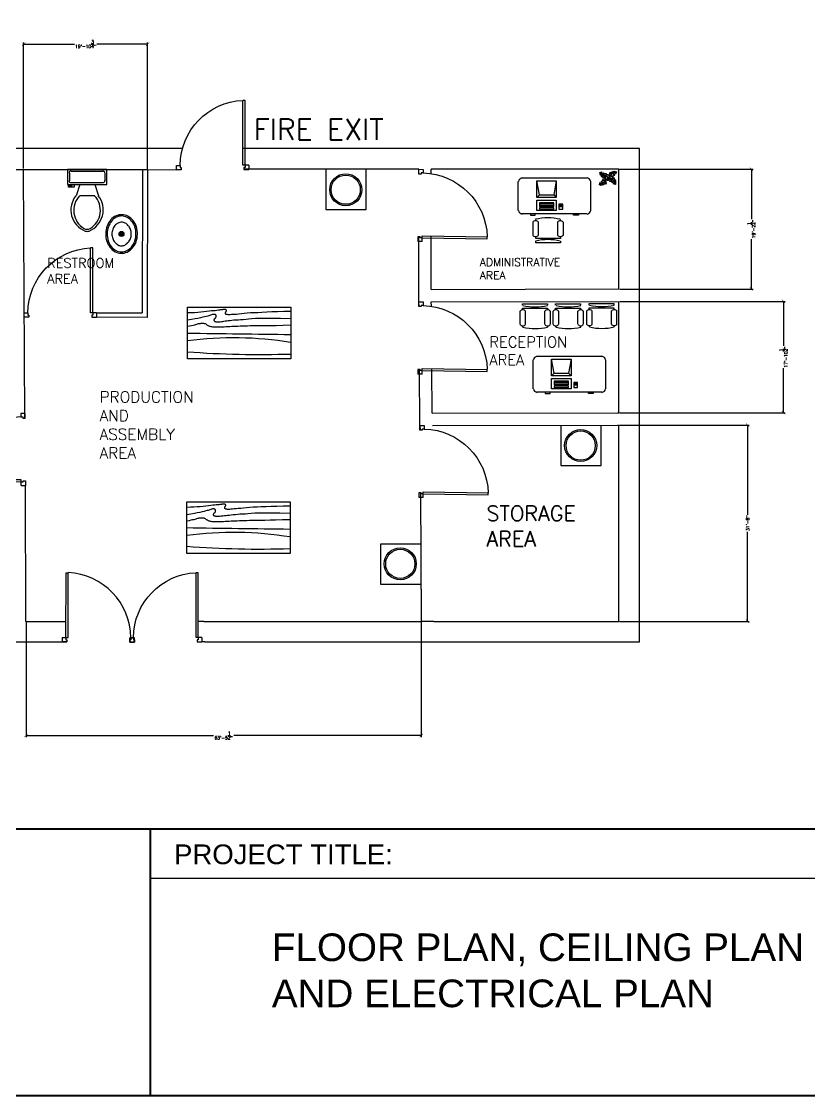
# Model space of a CAD drawing. Header units: inches. Extents: x 19873 to 25464, y 6964 to 10585.
# Drawn here: x 21193 to 22711, y 6964 to 9033 of the extents above; entities that cross this region are included whole.
import ezdxf

# ---------------------------------------------------------------- set-up
doc = ezdxf.new("R2010")
doc.units = ezdxf.units.IN
for name, color, linetype in [('PDF_0', 7, 'Continuous'), ('PDF_Text', 7, 'Continuous'), ('WINDOW', 2, 'Continuous')]:
    doc.layers.add(name, color=color, linetype=linetype)
doc.styles.add('PDF ArialMT', font='arial.ttf')
doc.styles.get("Standard").update_dxf_attribs({"font": 'simplex.shx'})
doc.dimstyles.new('duy', dxfattribs={"dimscale": 2.5, "dimtxt": 2.5, "dimasz": 2.5, "dimexe": 1.25, "dimexo": 0.625, "dimtad": 0, "dimlunit": 4, "dimtxsty": 'Standard', "dimblk": 'ARCHTICK', "dimcen": 2.5, "dimadec": 0, "dimazin": 0, "dimtfac": 1, "dimtmove": 0, "dimatfit": 3, "dimfxl": 1, "dimarcsym": 0})

# ---------------------------------------------------------------- blocks, each defined once
blk = doc.blocks.new('DR_UKF1')
for p, q in [((0, 0), (0, 1)), ((0, 1), (0, 0)), ((0, 1), (0, 1)), ((0, 1), (0, 1)), ((0, 1), (0, 1)), ((0, 0), (0, 0)), ((0, 0), (0, 0)), ((0, 0), (0, 0)), ((0, 0), (0, 0)), ((0, 0), (0, 0)), ((0, 0), (0, 0)), ((0, 0), (0, 0)), ((0, 0), (0, 0)), ((0, 0), (0, 0)), ((0, 0), (0, 0)), ((0, 0), (0, 0)), ((0, 0), (0, 0)), ((0, 0), (0, 0)), ((0, 0), (0, 0)), ((0, 0), (0, 0))]:
    blk.add_line(p, q)
blk.add_arc((0, 0), 0.833, 359.9283, 92.866)
blk = doc.blocks.new('DR_D01')
for p, q in [((-0.45, 0.93), (-0.42, 0.93)), ((-0.45, 0.03), (-0.45, 0.93)), ((-0.42, 0.03), (-0.42, 0.93)), ((-0.5, 0.03), (-0.42, 0.03)), ((-0.5, 0.03), (-0.5, -0.03)), ((-0.45, 0.03), (-0.45, 0)), ((-0.45, 0), (-0.435, 0)), ((-0.435, 0), (-0.435, -0.03)), ((0.435, 0), (0.435, -0.03)), ((0.45, 0), (0.435, 0)), ((0.45, 0.03), (0.45, 0)), ((0.5, 0.03), (0.45, 0.03)), ((0.5, -0.03), (0.5, 0.03)), ((-0.435, -0.03), (-0.5, -0.03)), ((0.435, -0.03), (0.5, -0.03))]:
    blk.add_line(p, q)
blk.add_arc((-0.46, 0.021), 0.91, 0.5915, 87.4664)
blk = doc.blocks.new('_ArchTick')
at = {"color": 0, "linetype": 'ByBlock', "const_width": 0.15}
blk.add_lwpolyline([(-0.5, -0.5), (0.5, 0.5)], dxfattribs=at)
blk = doc.blocks.new('*D53')
at = {"color": 0, "lineweight": -2, "transparency": 16777216}
for p, q in [((21197.1, 8749.5), (21197.1, 8992.3)), ((21197.1, 8989.2), (21294.8, 8989.2)), ((21436, 8989.2), (21338.4, 8989.2)), ((21436, 8749.1), (21436, 8992.3))]:
    blk.add_line(p, q, dxfattribs=at)
at = {"layer": 'Defpoints', "color": 0, "transparency": 16777216}
for p in [(21436, 8989.2), (21197.1, 8748), (21436, 8747.6)]:
    blk.add_point(p, dxfattribs=at)
at = {"color": 0, "lineweight": -2, "transparency": 16777216, "xscale": 6.25, "yscale": 6.25, "zscale": 6.25, "rotation": 180}
blk.add_blockref('_ArchTick', (21197.1, 8989.2), dxfattribs=at)
at = {"color": 0, "lineweight": -2, "transparency": 16777216, "xscale": 6.25, "yscale": 6.25, "zscale": 6.25}
blk.add_blockref('_ArchTick', (21436, 8989.2), dxfattribs=at)
at = {"color": 0, "transparency": 16777216, "insert": (21316.6, 8989.2), "char_height": 6.25, "attachment_point": 5}
blk.add_mtext('19\'-10{\\H1x;\\S3/4;}"', dxfattribs=at)
blk = doc.blocks.new('*D54')
at = {"color": 0, "lineweight": -2, "transparency": 16777216}
for p, q in [((21201.7, 7875.9), (21201.7, 7654.4)), ((21963.2, 7876.1), (21963.2, 7654.4)), ((21201.7, 7657.6), (21562.6, 7657.6)), ((21963.2, 7657.6), (21602.3, 7657.6))]:
    blk.add_line(p, q, dxfattribs=at)
at = {"layer": 'Defpoints', "color": 0, "transparency": 16777216}
for p in [(21201.7, 7877.5), (21963.2, 7877.6), (21963.2, 7657.6)]:
    blk.add_point(p, dxfattribs=at)
at = {"color": 0, "lineweight": -2, "transparency": 16777216, "xscale": 6.25, "yscale": 6.25, "zscale": 6.25, "rotation": 180}
blk.add_blockref('_ArchTick', (21201.7, 7657.6), dxfattribs=at)
at = {"color": 0, "lineweight": -2, "transparency": 16777216, "xscale": 6.25, "yscale": 6.25, "zscale": 6.25}
blk.add_blockref('_ArchTick', (21963.2, 7657.6), dxfattribs=at)
at = {"color": 0, "transparency": 16777216, "insert": (21582.4, 7657.6), "char_height": 6.25, "attachment_point": 5}
blk.add_mtext('63\'-5{\\H1x;\\S1/2;}"', dxfattribs=at)
blk = doc.blocks.new('*D55')
at = {"color": 0, "lineweight": -2, "transparency": 16777216}
for p, q in [((22345.2, 8255.6), (22594.9, 8255.6)), ((22591.8, 8255.6), (22591.8, 8082.8)), ((22591.8, 7877.5), (22591.8, 8050.2)), ((22345.2, 7877.5), (22594.9, 7877.5))]:
    blk.add_line(p, q, dxfattribs=at)
at = {"layer": 'Defpoints', "color": 0, "transparency": 16777216}
for p in [(22343.7, 8255.6), (22591.8, 8255.6), (22343.7, 7877.5)]:
    blk.add_point(p, dxfattribs=at)
at = {"color": 0, "lineweight": -2, "transparency": 16777216, "xscale": 6.25, "yscale": 6.25, "zscale": 6.25}
for p, rotation in [((22591.8, 8255.6), 90), ((22591.8, 7877.5), 270)]:
    blk.add_blockref('_ArchTick', p, dxfattribs=dict(at, rotation=rotation))
at = {"color": 0, "transparency": 16777216, "insert": (22591.8, 8066.5), "char_height": 6.25, "attachment_point": 5, "rotation": 90}
blk.add_mtext('31\'-6"', dxfattribs=at)
blk = doc.blocks.new('*D56')
at = {"color": 0, "lineweight": -2, "transparency": 16777216}
for p, q in [((22345.6, 8493.8), (22664, 8493.8)), ((22660.9, 8493.8), (22660.9, 8408.3)), ((22660.9, 8279.4), (22660.9, 8364.9)), ((22345.2, 8279.4), (22664, 8279.4))]:
    blk.add_line(p, q, dxfattribs=at)
at = {"layer": 'Defpoints', "color": 0, "transparency": 16777216}
for p in [(22344.1, 8493.8), (22660.9, 8493.8), (22343.7, 8279.4)]:
    blk.add_point(p, dxfattribs=at)
at = {"color": 0, "lineweight": -2, "transparency": 16777216, "xscale": 6.25, "yscale": 6.25, "zscale": 6.25}
for p, rotation in [((22660.9, 8493.8), 90), ((22660.9, 8279.4), 270)]:
    blk.add_blockref('_ArchTick', p, dxfattribs=dict(at, rotation=rotation))
at = {"color": 0, "transparency": 16777216, "insert": (22660.9, 8386.6), "char_height": 6.25, "attachment_point": 5, "rotation": 90}
blk.add_mtext('17\'-10{\\H1x;\\S1/2;}"', dxfattribs=at)
blk = doc.blocks.new('*D57')
at = {"color": 0, "lineweight": -2, "transparency": 16777216}
for p, q in [((22345.2, 8748.3), (22602.1, 8748.3)), ((22599, 8748.3), (22599, 8652.2)), ((22599, 8517.6), (22599, 8613.7)), ((22345.6, 8517.6), (22602.1, 8517.6))]:
    blk.add_line(p, q, dxfattribs=at)
at = {"layer": 'Defpoints', "color": 0, "transparency": 16777216}
for p in [(22343.7, 8748.3), (22599, 8748.3), (22344, 8517.6)]:
    blk.add_point(p, dxfattribs=at)
at = {"color": 0, "lineweight": -2, "transparency": 16777216, "xscale": 6.25, "yscale": 6.25, "zscale": 6.25}
for p, rotation in [((22599, 8748.3), 90), ((22599, 8517.6), 270)]:
    blk.add_blockref('_ArchTick', p, dxfattribs=dict(at, rotation=rotation))
at = {"color": 0, "transparency": 16777216, "insert": (22599, 8633), "char_height": 6.25, "attachment_point": 5, "rotation": 90}
blk.add_mtext('19\'-2{\\H1x;\\S1/2;}"', dxfattribs=at)

msp = doc.modelspace()

# ---------------------------------------------------------------- linework, layer by layer
for p, q in [((21174.268, 8748.264), (21491.665, 8747.428)), ((21174.269, 8747.981), (21435.976, 8747.981)), ((21199.137, 8270.03), (21197.147, 8748.076)), ((21426.063, 8748.005), (21425.408, 8471.63)), ((21435.976, 8747.981), (21435.299, 8462.483)), ((21958.641, 8748.141), (21958.641, 8748.264)), ((21958.641, 8739.107), (21958.641, 8748.141)), ((21982.433, 8748.141), (21982.433, 8748.264)), ((21982.433, 8739.698), (21982.433, 8748.141)), ((21982.433, 8748.141), (21982.433, 8748.141)), ((21958.641, 8492.85), (21958.641, 8618.19)), ((21982.433, 8516.704), (21982.433, 8619.907)), ((21958.579, 8516.642), (21958.641, 8516.642)), ((21982.433, 8516.704), (22344.002, 8517.639)), ((21958.717, 8483.717), (21958.641, 8492.85)), ((21982.504, 8484.298), (21982.432, 8493.047)), ((21982.433, 8492.912), (22344.063, 8493.847)), ((21982.433, 8492.85), (21982.433, 8492.949)), ((21337.294, 8471.63), (21425.408, 8471.63)), ((21435.299, 8462.483), (21337.301, 8463.292)), ((21425.386, 8462.565), (21425.386, 8462.506)), ((21960.61, 8254.943), (21959.717, 8362.784)), ((21984.205, 8278.773), (21983.496, 8364.501)), ((21984.205, 8278.773), (22341.236, 8279.353)), ((22341.236, 8279.353), (22343.68, 8279.353)), ((21960.609, 8255.067), (21960.672, 8245.908)), ((21960.61, 8254.943), (21960.672, 8245.908)), ((21984.402, 8254.981), (22341.275, 8255.561)), ((22341.275, 8255.561), (22343.68, 8255.561)), ((21201.683, 7877.492), (21200.458, 8139.1)), ((21961.499, 8124.978), (21963.192, 7877.492)), ((21961.499, 8124.978), (21963.192, 7877.616)), ((21201.684, 7877.316), (21201.683, 7877.492)), ((21544.199, 7877.492), (21533.48, 7877.492)), ((21986.985, 7877.492), (21963.192, 7877.492)), ((21986.983, 7877.655), (21986.985, 7877.492)), ((21546.344, 7837.839), (21540.489, 7837.839))]:
    msp.add_line(p, q)
at = {"color": 18, "true_color": 0x000000}
for p, q in [((21440.771, 7478.095), (21440.771, 7382.571)), ((21440.771, 7382.571), (25464.285, 7382.571))]:
    msp.add_line(p, q, dxfattribs=at)
for points in [[(21503.075, 8787.916), (20400.701, 8787.916), (20400.701, 7837.839), (21280.619, 7837.839)], [(21546.344, 7837.839), (22383.332, 7837.839), (22383.332, 8787.916), (21619.482, 8787.916)], [(21958.641, 8748.264), (21621.6, 8748.264)], [(22343.68, 8517.638), (22343.68, 8748.264), (21982.433, 8748.264)], [(22343.68, 8279.353), (22343.68, 8493.846)], [(21986.985, 7877.492), (22343.68, 7877.492), (22343.68, 8255.561)], [(21201.683, 7877.492), (21278.61, 7877.492)], [(21544.199, 7877.492), (21963.192, 7877.492)]]:
    msp.add_lwpolyline(points)
at = {"layer": 'PDF_0', "lineweight": 25}
msp.add_lwpolyline([(19873.449, 10585.208), (25464.285, 10585.208), (25464.285, 6964.176), (19873.449, 6964.176)], close=True, dxfattribs=at)
at = {"layer": 'PDF_0', "color": 152, "lineweight": 25, "true_color": 0x2776bb}
for points in [[(21357.53, 8718.734), (21357.53, 8747.981), (21281.657, 8747.981), (21281.657, 8718.734)], [(22185.391, 8668.69), (22185.391, 8688.59), (22222.981, 8688.59), (22222.981, 8668.69)], [(22218.19, 8676.429), (22218.19, 8683.8), (22190.551, 8683.8), (22190.551, 8676.429)], [(22218.19, 8671.27), (22218.19, 8673.849), (22190.551, 8673.849), (22190.551, 8671.27)], [(22235.511, 8681.22), (22228.14, 8681.22), (22228.14, 8671.27), (22235.511, 8671.27)], [(22229.246, 8676.429), (22234.405, 8676.429), (22234.405, 8678.64), (22229.246, 8678.64)], [(21711.663, 8383.099), (21512.543, 8383.099), (21512.543, 8482.386), (21711.663, 8482.386)], [(22214.147, 8325.236), (22214.147, 8345.136), (22251.736, 8345.136), (22251.736, 8325.236)], [(22246.946, 8332.975), (22246.946, 8340.345), (22219.306, 8340.345), (22219.306, 8332.975)], [(22264.266, 8337.766), (22256.896, 8337.766), (22256.896, 8327.815), (22264.266, 8327.815)], [(22246.946, 8327.815), (22246.946, 8330.395), (22219.306, 8330.395), (22219.306, 8327.815)], [(22258.001, 8332.975), (22263.161, 8332.975), (22263.161, 8335.186), (22258.001, 8335.186)], [(21710.431, 8008.325), (21511.311, 8008.325), (21511.311, 8107.613), (21710.431, 8107.613)]]:
    msp.add_lwpolyline(points, close=True, dxfattribs=at)
for points in [[(21285.472, 8740.775), (21285.472, 8725.94)], [(21350.324, 8744.166), (21288.863, 8744.166)], [(21354.139, 8725.94), (21354.139, 8740.775)], [(21779.396, 8748.261), (21779.396, 8670.717), (21856.94, 8670.717), (21856.94, 8748.261)], [(22157.014, 8731.708), (22281.946, 8731.708)], [(22307.13, 8742.68), (22307.13, 8737.953), (22309.021, 8737.48), (22309.494, 8734.171), (22312.093, 8734.408), (22313.039, 8731.335), (22315.402, 8731.808), (22318.711, 8734.171), (22318.948, 8734.408), (22321.548, 8733.699), (22321.784, 8731.571), (22320.129, 8728.735), (22317.53, 8726.608), (22313.039, 8728.735), (22311.621, 8725.426), (22309.494, 8724.954), (22308.785, 8721.645), (22306.421, 8722.117), (22306.421, 8719.99), (22305.476, 8719.045), (22309.021, 8719.517), (22313.748, 8721.881), (22317.53, 8725.899)], [(22328.638, 8729.681), (22333.365, 8726.372), (22336.201, 8722.117), (22337.383, 8718.572), (22336.201, 8719.517), (22334.074, 8719.281), (22334.31, 8721.408), (22330.765, 8721.881), (22330.056, 8723.772), (22326.511, 8724.717), (22328.165, 8729.681), (22324.147, 8730.153), (22322.493, 8731.335), (22321.075, 8729.208), (22318.239, 8726.372), (22318.239, 8725.899), (22318.948, 8721.645), (22318.239, 8719.517), (22315.166, 8719.99), (22313.984, 8717.627), (22310.912, 8718.572), (22309.73, 8717.154), (22305.476, 8719.045)], [(22318.002, 8734.88), (22313.275, 8736.535), (22309.021, 8739.607), (22307.13, 8742.68), (22308.312, 8741.971), (22310.439, 8743.153), (22310.675, 8740.789), (22314.221, 8741.498), (22315.402, 8739.844), (22319.184, 8740.08), (22319.184, 8734.88), (22322.02, 8734.171), (22322.493, 8732.044), (22323.911, 8732.28), (22326.984, 8735.826), (22326.984, 8736.298), (22326.275, 8740.316), (22326.984, 8742.444), (22330.056, 8741.971), (22331.238, 8744.571), (22334.31, 8743.389), (22335.492, 8744.807), (22339.747, 8742.916)], [(22307.839, 8738.189), (22309.021, 8738.662)], [(22309.73, 8739.844), (22309.966, 8742.207)], [(22309.966, 8735.117), (22312.093, 8736.535)], [(22313.748, 8740.789), (22313.512, 8737.244)], [(22313.512, 8732.044), (22316.348, 8734.88)], [(22317.53, 8735.826), (22316.584, 8739.371)], [(22321.548, 8733.699), (22321.548, 8733.699)], [(22337.383, 8718.572), (22338.565, 8723.063), (22336.91, 8724.244), (22337.619, 8727.317), (22335.02, 8728.026), (22335.02, 8731.335), (22332.656, 8731.571), (22328.402, 8730.153), (22324.147, 8730.862), (22323.202, 8731.571), (22324.62, 8732.044), (22327.693, 8735.589), (22332.183, 8733.226), (22333.601, 8736.535), (22335.729, 8737.007), (22336.438, 8740.553), (22338.801, 8739.844), (22338.801, 8742.207), (22339.747, 8742.916), (22336.201, 8742.444), (22331.474, 8740.316), (22327.693, 8736.062)], [(22327.456, 8741.734), (22328.638, 8737.953)], [(22329.111, 8736.535), (22332.656, 8735.826)], [(22329.583, 8729.681), (22334.074, 8730.153)], [(22331.711, 8743.862), (22331.947, 8741.025)], [(22335.256, 8737.716), (22332.183, 8739.371)], [(22335.492, 8744.334), (22335.256, 8742.916)], [(22335.965, 8741.971), (22338.092, 8740.553)], [(21294.373, 8718.734), (21294.373, 8713.648), (21283.353, 8713.648), (21283.353, 8717.039), (21290.559, 8717.039), (21290.559, 8718.734)], [(21288.863, 8722.549), (21350.324, 8722.549)], [(21305.394, 8718.734), (21298.188, 8697.117)], [(21334.217, 8718.734), (21341.423, 8697.117)], [(22150.012, 8669.058), (22150.012, 8724.706)], [(22222.981, 8726.18), (22222.981, 8693.75), (22185.391, 8693.75), (22190.551, 8698.909), (22185.391, 8726.18), (22222.981, 8726.18), (22218.19, 8698.909)], [(22185.391, 8693.75), (22185.391, 8726.18)], [(22288.948, 8724.706), (22288.948, 8669.058)], [(22309.257, 8720.227), (22307.13, 8721.408)], [(22309.73, 8717.863), (22309.966, 8719.045)], [(22309.966, 8724.244), (22313.039, 8722.59)], [(22316.111, 8725.426), (22312.566, 8726.372)], [(22313.512, 8718.336), (22313.275, 8720.936)], [(22317.766, 8720.227), (22316.584, 8724.008)], [(22329.347, 8728.262), (22329.111, 8724.717)], [(22331.474, 8722.59), (22332.656, 8725.663)], [(22336.91, 8726.844), (22334.31, 8726.135)], [(22335.729, 8722.117), (22334.547, 8719.99)], [(22337.856, 8723.063), (22336.674, 8723.063)], [(21334.217, 8697.117), (21305.394, 8697.117)], [(22190.551, 8698.909), (22218.19, 8698.909), (22222.981, 8693.75)], [(22218.19, 8681.22), (22190.551, 8681.22)], [(22190.551, 8678.64), (22218.19, 8678.64)], [(22231.826, 8678.64), (22231.826, 8676.429)], [(22281.946, 8662.425), (22157.014, 8662.425)], [(22173.23, 8662.425), (22173.23, 8659.845), (22182.443, 8659.845), (22182.443, 8662.425)], [(22183.694, 8649.081), (22183.694, 8651.568)], [(22231.375, 8649.081), (22231.375, 8651.568)], [(22265.73, 8662.425), (22265.73, 8659.845), (22256.517, 8659.845), (22256.517, 8662.425)], [(21386.038, 8626.549), (21386.389, 8620.235)], [(22177.89, 8646.178), (22177.89, 8620.887)], [(22189.084, 8620.887), (22189.084, 8646.178)], [(22225.57, 8646.178), (22225.57, 8620.887)], [(22236.765, 8620.887), (22236.765, 8646.178)], [(21389.195, 8623.392), (21383.232, 8623.392)], [(22231.375, 8617.985), (22231.375, 8615.082), (22183.694, 8615.082), (22183.694, 8617.985)], [(22231.375, 8609.692), (22231.375, 8606.79), (22183.694, 8606.79), (22183.694, 8609.692)], [(22201.937, 8612.18), (22201.937, 8615.082)], [(22213.132, 8615.082), (22213.132, 8612.18)], [(22158.241, 8486.266), (22158.241, 8489.169), (22205.922, 8489.169), (22205.922, 8486.266)], [(22176.484, 8480.876), (22176.484, 8483.779)], [(22187.679, 8483.779), (22187.679, 8480.876)], [(22221.957, 8486.295), (22221.957, 8489.197), (22269.637, 8489.197), (22269.637, 8486.295)], [(22240.2, 8480.905), (22240.2, 8483.807)], [(22251.394, 8483.807), (22251.394, 8480.905)], [(22286.563, 8486.65), (22286.563, 8489.553), (22334.244, 8489.553), (22334.244, 8486.65)], [(22304.807, 8481.26), (22304.807, 8484.163)], [(22316.001, 8484.163), (22316.001, 8481.26)], [(21711.663, 8474.203), (21698.025, 8474.203), (21686.023, 8473.658), (21675.112, 8473.658), (21665.292, 8473.112), (21656.018, 8472.567), (21648.381, 8472.021), (21640.743, 8472.021), (21634.197, 8471.476), (21627.651, 8470.93), (21622.195, 8470.385), (21616.74, 8469.839), (21611.83, 8469.294), (21607.466, 8468.748), (21603.647, 8468.748), (21600.374, 8468.202), (21597.646, 8468.202), (21594.919, 8467.657), (21592.736, 8467.657), (21591.1, 8467.657), (21590.009, 8468.202), (21588.918, 8468.202), (21587.827, 8468.202), (21587.281, 8468.748), (21586.736, 8468.748), (21586.736, 8469.294), (21586.19, 8469.839), (21586.19, 8470.385), (21586.19, 8470.93), (21586.19, 8471.476), (21586.19, 8472.021), (21586.19, 8472.567), (21586.736, 8473.112), (21586.736, 8473.658), (21587.281, 8474.203), (21587.281, 8474.749), (21587.827, 8475.294), (21587.827, 8475.84), (21587.827, 8476.386), (21587.827, 8476.931), (21587.281, 8476.931), (21587.281, 8477.477), (21586.736, 8477.477), (21586.19, 8477.477), (21586.19, 8478.022), (21585.644, 8478.022), (21584.553, 8478.022), (21584.008, 8478.022), (21582.917, 8478.022), (21582.371, 8478.022), (21580.735, 8478.022), (21579.644, 8477.477), (21578.007, 8477.477), (21576.37, 8477.477), (21574.188, 8476.931), (21572.006, 8476.931), (21569.278, 8476.386), (21566.005, 8475.84), (21562.732, 8475.84), (21558.913, 8475.294), (21554.549, 8474.749), (21549.639, 8474.203), (21544.184, 8473.658), (21538.728, 8473.112), (21532.728, 8472.567), (21526.181, 8472.021), (21519.635, 8472.021), (21512.543, 8471.476)], [(21711.663, 8460.019), (21692.024, 8460.565), (21676.203, 8460.565), (21663.11, 8460.565), (21652.2, 8460.565), (21643.471, 8460.565), (21636.379, 8460.019), (21630.378, 8459.474), (21625.468, 8458.928), (21620.013, 8458.383), (21615.103, 8458.383), (21610.739, 8457.837), (21606.375, 8457.292), (21602.01, 8457.292), (21598.192, 8456.746), (21594.919, 8456.201), (21591.1, 8456.201), (21588.372, 8455.655), (21585.099, 8455.655), (21582.371, 8455.11), (21580.189, 8454.564), (21578.007, 8454.564), (21575.825, 8454.019), (21574.188, 8454.019), (21572.552, 8454.019), (21571.461, 8454.019), (21569.824, 8454.019), (21569.278, 8454.019), (21568.187, 8454.019), (21567.642, 8454.564), (21566.551, 8454.564), (21566.005, 8454.564), (21565.46, 8455.11), (21565.46, 8455.655), (21564.914, 8455.655), (21564.914, 8456.201), (21564.369, 8456.746), (21564.369, 8457.292), (21564.369, 8457.837), (21564.369, 8458.383), (21564.369, 8458.928), (21564.914, 8459.474), (21564.914, 8460.019), (21565.46, 8460.565), (21566.005, 8461.111), (21566.005, 8461.656), (21566.551, 8462.202), (21567.096, 8462.202), (21567.096, 8462.747), (21567.642, 8463.293), (21568.187, 8463.838), (21568.187, 8464.384), (21568.187, 8464.929), (21568.187, 8465.475), (21568.187, 8466.02), (21568.187, 8466.566), (21568.187, 8467.111), (21567.642, 8467.111), (21567.096, 8467.657), (21566.551, 8468.202), (21566.005, 8468.202), (21565.46, 8468.748), (21564.914, 8468.748), (21563.823, 8468.748), (21563.278, 8468.748), (21562.186, 8468.748), (21561.095, 8468.202), (21560.004, 8468.202), (21558.913, 8467.657), (21557.277, 8467.111), (21555.64, 8466.566), (21554.003, 8466.02), (21551.821, 8465.475), (21549.094, 8464.929), (21545.82, 8463.838), (21542.002, 8463.293), (21537.637, 8462.202), (21532.728, 8461.111), (21527.272, 8460.019), (21520.18, 8458.928), (21512.543, 8457.292)], [(22152.851, 8475.072), (22152.851, 8449.78)], [(22158.241, 8477.974), (22158.241, 8480.876), (22205.922, 8480.876), (22205.922, 8477.974)], [(22164.046, 8449.78), (22164.046, 8475.072)], [(22200.532, 8475.072), (22200.532, 8449.78)], [(22211.726, 8449.78), (22211.726, 8475.072)], [(22216.567, 8475.1), (22216.567, 8449.809)], [(22221.957, 8478.002), (22221.957, 8480.905), (22269.637, 8480.905), (22269.637, 8478.002)], [(22227.761, 8449.809), (22227.761, 8475.1)], [(22264.247, 8475.1), (22264.247, 8449.809)], [(22275.442, 8449.809), (22275.442, 8475.1)], [(22281.174, 8475.456), (22281.174, 8450.164)], [(22286.563, 8478.358), (22286.563, 8481.26), (22334.244, 8481.26), (22334.244, 8478.358)], [(22292.368, 8450.164), (22292.368, 8475.456)], [(22328.854, 8475.456), (22328.854, 8450.164)], [(22340.049, 8450.164), (22340.049, 8475.456)], [(21711.663, 8448.018), (21696.933, 8447.472), (21683.841, 8446.927), (21672.93, 8446.927), (21663.11, 8446.381), (21654.382, 8446.381), (21646.744, 8446.381), (21639.652, 8446.381), (21633.651, 8446.381), (21628.196, 8445.836), (21623.286, 8445.836), (21618.377, 8445.836), (21614.012, 8445.836), (21609.648, 8445.29), (21605.829, 8445.29), (21602.01, 8445.29), (21598.192, 8445.29), (21594.373, 8444.745), (21590.554, 8444.745), (21586.736, 8444.745), (21583.462, 8444.199), (21579.644, 8444.199), (21576.37, 8444.199), (21573.643, 8444.199), (21570.369, 8444.199), (21568.187, 8444.199), (21565.46, 8444.199), (21563.278, 8444.199), (21561.641, 8444.199), (21559.459, 8444.745), (21558.368, 8444.745), (21556.731, 8445.29), (21555.64, 8445.29), (21554.549, 8445.836), (21553.458, 8446.381), (21552.912, 8446.927), (21552.367, 8446.927), (21551.276, 8447.472), (21550.73, 8448.018), (21550.185, 8448.563), (21549.639, 8449.109), (21549.094, 8449.109), (21548.548, 8449.654), (21547.457, 8450.2), (21546.911, 8450.2), (21546.366, 8450.745), (21545.275, 8450.745), (21544.184, 8451.291), (21543.638, 8451.291), (21542.547, 8451.291), (21540.911, 8451.291), (21539.82, 8451.291), (21538.728, 8451.291), (21537.092, 8450.745), (21536.001, 8450.745), (21534.364, 8450.2), (21533.273, 8450.2), (21531.637, 8449.654), (21530, 8449.109), (21528.363, 8448.563), (21526.181, 8448.018), (21523.453, 8447.472), (21520.726, 8446.927), (21516.907, 8445.836), (21512.543, 8445.29)], [(22158.241, 8446.878), (22158.241, 8444.39)], [(22205.922, 8446.878), (22205.922, 8444.39)], [(22221.957, 8446.906), (22221.957, 8444.419)], [(22269.637, 8446.906), (22269.637, 8444.419)], [(22286.563, 8447.262), (22286.563, 8444.774)], [(22334.244, 8447.262), (22334.244, 8444.774)], [(22178.768, 8325.604), (22178.768, 8381.252)], [(22185.77, 8388.254), (22310.701, 8388.254)], [(22251.736, 8382.726), (22251.736, 8350.296), (22214.147, 8350.296), (22219.306, 8355.455), (22214.147, 8382.726), (22251.736, 8382.726), (22246.946, 8355.455)], [(22214.147, 8350.296), (22214.147, 8382.726)], [(22317.703, 8381.252), (22317.703, 8325.604)], [(22219.306, 8355.455), (22246.946, 8355.455), (22251.736, 8350.296)], [(22246.946, 8337.766), (22219.306, 8337.766)], [(22310.701, 8318.971), (22185.77, 8318.971)], [(22201.985, 8318.971), (22201.985, 8316.391), (22211.198, 8316.391), (22211.198, 8318.971)], [(22219.306, 8335.186), (22246.946, 8335.186)], [(22260.581, 8335.186), (22260.581, 8332.975)], [(22294.486, 8318.971), (22294.486, 8316.391), (22285.273, 8316.391), (22285.273, 8318.971)], [(22231.952, 8255.47), (22231.952, 8177.926), (22309.496, 8177.926), (22309.496, 8255.47)], [(21710.431, 8099.43), (21696.792, 8099.43), (21684.791, 8098.884), (21673.88, 8098.884), (21664.06, 8098.339), (21654.786, 8097.793), (21647.149, 8097.248), (21639.511, 8097.248), (21632.965, 8096.702), (21626.418, 8096.156), (21620.963, 8095.611), (21615.508, 8095.065), (21610.598, 8094.52), (21606.234, 8093.974), (21602.415, 8093.974), (21599.142, 8093.429), (21596.414, 8093.429), (21593.686, 8092.883), (21591.504, 8092.883), (21589.868, 8092.883), (21588.777, 8093.429), (21587.685, 8093.429), (21586.594, 8093.429), (21586.049, 8093.974), (21585.503, 8093.974), (21585.503, 8094.52), (21584.958, 8095.065), (21584.958, 8095.611), (21584.958, 8096.156), (21584.958, 8096.702), (21584.958, 8097.248), (21584.958, 8097.793), (21585.503, 8098.339), (21585.503, 8098.884), (21586.049, 8099.43), (21586.049, 8099.975), (21586.594, 8100.521), (21586.594, 8101.066), (21586.594, 8101.612), (21586.594, 8102.157), (21586.049, 8102.157), (21586.049, 8102.703), (21585.503, 8102.703), (21584.958, 8102.703), (21584.958, 8103.248), (21584.412, 8103.248), (21583.321, 8103.248), (21582.776, 8103.248), (21581.685, 8103.248), (21581.139, 8103.248), (21579.502, 8103.248), (21578.411, 8102.703), (21576.775, 8102.703), (21575.138, 8102.703), (21572.956, 8102.157), (21570.774, 8102.157), (21568.046, 8101.612), (21564.773, 8101.066), (21561.5, 8101.066), (21557.681, 8100.521), (21553.317, 8099.975), (21548.407, 8099.43), (21542.952, 8098.884), (21537.496, 8098.339), (21531.495, 8097.793), (21524.949, 8097.248), (21518.403, 8097.248), (21511.311, 8096.702)], [(21710.431, 8085.246), (21690.792, 8085.791), (21674.971, 8085.791), (21661.878, 8085.791), (21650.967, 8085.791), (21642.239, 8085.791), (21635.147, 8085.246), (21629.146, 8084.7), (21624.236, 8084.155), (21618.781, 8083.609), (21613.871, 8083.609), (21609.507, 8083.064), (21605.143, 8082.518), (21600.778, 8082.518), (21596.96, 8081.973), (21593.686, 8081.427), (21589.868, 8081.427), (21587.14, 8080.881), (21583.867, 8080.881), (21581.139, 8080.336), (21578.957, 8079.79), (21576.775, 8079.79), (21574.593, 8079.245), (21572.956, 8079.245), (21571.319, 8079.245), (21570.228, 8079.245), (21568.592, 8079.245), (21568.046, 8079.245), (21566.955, 8079.245), (21566.41, 8079.79), (21565.319, 8079.79), (21564.773, 8079.79), (21564.227, 8080.336), (21564.227, 8080.881), (21563.682, 8080.881), (21563.682, 8081.427), (21563.136, 8081.973), (21563.136, 8082.518), (21563.136, 8083.064), (21563.136, 8083.609), (21563.136, 8084.155), (21563.682, 8084.7), (21563.682, 8085.246), (21564.227, 8085.791), (21564.773, 8086.337), (21564.773, 8086.882), (21565.319, 8087.428), (21565.864, 8087.428), (21565.864, 8087.973), (21566.41, 8088.519), (21566.955, 8089.064), (21566.955, 8089.61), (21566.955, 8090.156), (21566.955, 8090.701), (21566.955, 8091.247), (21566.955, 8091.792), (21566.955, 8092.338), (21566.41, 8092.338), (21565.864, 8092.883), (21565.319, 8093.429), (21564.773, 8093.429), (21564.227, 8093.974), (21563.682, 8093.974), (21562.591, 8093.974), (21562.045, 8093.974), (21560.954, 8093.974), (21559.863, 8093.429), (21558.772, 8093.429), (21557.681, 8092.883), (21556.044, 8092.338), (21554.408, 8091.792), (21552.771, 8091.247), (21550.589, 8090.701), (21547.861, 8090.156), (21544.588, 8089.064), (21540.77, 8088.519), (21536.405, 8087.428), (21531.495, 8086.337), (21526.04, 8085.246), (21518.948, 8084.155), (21511.311, 8082.518)], [(21710.431, 8073.244), (21695.701, 8072.698), (21682.608, 8072.153), (21671.698, 8072.153), (21661.878, 8071.607), (21653.15, 8071.607), (21645.512, 8071.607), (21638.42, 8071.607), (21632.419, 8071.607), (21626.964, 8071.062), (21622.054, 8071.062), (21617.144, 8071.062), (21612.78, 8071.062), (21608.416, 8070.516), (21604.597, 8070.516), (21600.778, 8070.516), (21596.96, 8070.516), (21593.141, 8069.971), (21589.322, 8069.971), (21585.503, 8069.971), (21582.23, 8069.425), (21578.411, 8069.425), (21575.138, 8069.425), (21572.411, 8069.425), (21569.137, 8069.425), (21566.955, 8069.425), (21564.227, 8069.425), (21562.045, 8069.425), (21560.409, 8069.425), (21558.227, 8069.971), (21557.136, 8069.971), (21555.499, 8070.516), (21554.408, 8070.516), (21553.317, 8071.062), (21552.226, 8071.607), (21551.68, 8072.153), (21551.135, 8072.153), (21550.044, 8072.698), (21549.498, 8073.244), (21548.953, 8073.79), (21548.407, 8074.335), (21547.861, 8074.335), (21547.316, 8074.881), (21546.225, 8075.426), (21545.679, 8075.426), (21545.134, 8075.972), (21544.043, 8075.972), (21542.952, 8076.517), (21542.406, 8076.517), (21541.315, 8076.517), (21539.678, 8076.517), (21538.587, 8076.517), (21537.496, 8076.517), (21535.86, 8075.972), (21534.769, 8075.972), (21533.132, 8075.426), (21532.041, 8075.426), (21530.404, 8074.881), (21528.768, 8074.335), (21527.131, 8073.79), (21524.949, 8073.244), (21522.221, 8072.698), (21519.494, 8072.153), (21515.675, 8071.062), (21511.311, 8070.516)], [(21962.068, 8026.408), (21884.524, 8026.408), (21884.524, 7948.864), (21962.068, 7948.864)]]:
    msp.add_lwpolyline(points, dxfattribs=at)
for points in [[(21396.584, 8655.644, 0.11862038), (21386.15, 8658.234, 0.1186203), (21375.655, 8655.826, 0.10469067), (21366.172, 8648.256)], [(21397.869, 8657.695, 0.11762355), (21386.619, 8660.682, 0.11762374), (21375.233, 8658.269)], [(21358.08, 8639.005, 0.08191485), (21355.305, 8624.483, 0.08191497), (21357.341, 8609.838)], [(21360.395, 8637.431, 0.08119107), (21358.098, 8623.988, 0.08119115), (21360.201, 8610.513)], [(21368.716, 8632.702, 0.0814324), (21367.218, 8623.804, 0.08145642), (21368.64, 8614.89)], [(21392.966, 8644.617, 0.11827979), (21386.05, 8646.308, 0.11827994), (21379.138, 8644.615, 0.10461795), (21372.96, 8639.67)], [(21402.901, 8614.663, 0.0814324), (21404.399, 8623.561, 0.08145642), (21402.977, 8632.475)], [(21405.219, 8599.05, 0.08954466), (21411.272, 8609.875, 0.08119107), (21413.519, 8623.377, 0.08119115), (21411.416, 8636.852)], [(21413.537, 8608.36, 0.08191485), (21416.312, 8622.882, 0.08191497), (21414.276, 8637.526)], [(21373.748, 8589.319, 0.11762355), (21384.998, 8586.332, 0.11762374), (21396.384, 8588.745, 0.10447279), (21406.872, 8596.641, 0.09002791), (21413.66, 8608.216)], [(21375.034, 8591.721, 0.11862038), (21385.467, 8589.131, 0.1186203), (21395.937, 8591.57, 0.10469067), (21405.445, 8599.108)], [(21378.651, 8602.397, 0.11827979), (21385.567, 8600.706, 0.11827994), (21392.497, 8602.337)]]:
    msp.add_lwpolyline(points, format="xyb", dxfattribs=at)
at = {"layer": 'PDF_0', "lineweight": 40}
for points in [[(19873.449, 7478.095), (25464.285, 7478.095)], [(21440.771, 7478.095), (21440.771, 6964.176)], [(19873.449, 6964.176), (25464.285, 6964.176)]]:
    msp.add_lwpolyline(points, dxfattribs=at)
at = {"layer": 'PDF_0', "color": 152, "lineweight": 25, "true_color": 0x2776bb}
for centre, radius in [((21817.561, 8708.841), 30.854), ((21817.561, 8708.841), 28.123), ((21385.633, 8623.683), 4.736), ((21385.633, 8623.683), 2.982), ((22270.117, 8216.05), 30.854), ((22270.117, 8216.05), 28.123), ((21922.648, 7988.242), 30.854), ((21922.648, 7988.242), 28.123)]:
    msp.add_circle(centre, radius, dxfattribs=at)
for centre, radius, start, end in [((21287.95, 8741.56), 3.179, 81.870115, 188.129885), ((21350.262, 8741.56), 3.179, 351.870115, 98.129885), ((22158.499, 8723.292), 8.292, 98.129918, 171.870082), ((22281.224, 8723.292), 8.292, 8.129918, 81.870082), ((22321.774, 8732.481), 5.554, 178.615717, 235.118421), ((22321.774, 8732.481), 4.609, 168.162219, 238.672511), ((22321.774, 8732.245), 5.554, 34.376244, 120.102516), ((22321.774, 8732.245), 4.845, 33.821426, 124.941987), ((22321.774, 8732.717), 5.554, 242.583614, 331.270776), ((22321.538, 8732.717), 4.845, 247.37369, 327.469466), ((22321.538, 8732.481), 4.845, 338.411857, 20.028079), ((22321.538, 8732.481), 5.554, 341.202356, 26.092522), ((21287.95, 8725.876), 3.179, 171.870115, 278.129885), ((21350.262, 8725.876), 3.179, 261.870115, 8.129885), ((21332.035, 8669.922), 43.871, 141.470937, 247.972402), ((21334.578, 8669.075), 40.903, 136.367787, 238.947147), ((21306.601, 8669.922), 43.871, 292.027598, 38.529063), ((21304.058, 8669.075), 40.903, 301.052853, 43.632213), ((22158.499, 8670.222), 8.292, 188.129918, 261.870082), ((22281.224, 8670.222), 8.292, 278.129918, 351.870082), ((21393.35, 8625.787), 37.709, 139.238626, 159.81603), ((21393.35, 8625.787), 34.903, 140.551508, 161.019045), ((21388.79, 8629.997), 31.746, 115.381801, 139.238656), ((21382.827, 8629.646), 29.29, 38.620333, 62.526606), ((21382.827, 8629.997), 31.746, 37.856838, 61.71359), ((21378.618, 8626.138), 34.903, 18.152812, 38.620377), ((21378.267, 8626.138), 37.709, 17.279423, 37.856797), ((22183.264, 8642.384), 6.841, 36.870101, 143.129899), ((22206.899, 8551.994), 102.617, 76.580202, 103.419798), ((22230.947, 8642.384), 6.841, 36.870101, 143.129899), ((21319.318, 8647.456), 14.624, 245.731184, 294.268816), ((21319.318, 8643.217), 14.623, 254.860743, 285.139257), ((21390.544, 8625.086), 22.976, 140.622958, 161.12888), ((21383.879, 8627.541), 19.118, 38.884047, 62.768288), ((21381.073, 8625.086), 22.976, 18.378014, 38.884051), ((21393.35, 8620.876), 37.709, 197.279423, 217.856797), ((21393, 8621.227), 34.903, 198.152812, 218.620377), ((21390.544, 8621.928), 22.976, 198.378014, 218.884051), ((21387.738, 8619.824), 19.118, 218.884047, 242.768288), ((21383.879, 8619.824), 19.118, 296.733166, 320.622929), ((21381.073, 8622.279), 22.976, 320.622958, 341.12888), ((22183.264, 8625.384), 6.841, 216.870101, 323.129899), ((22206.899, 8510.117), 102.617, 76.580202, 103.419798), ((22230.947, 8625.384), 6.841, 216.870101, 323.129899), ((21388.44, 8617.368), 31.746, 217.856838, 241.71359), ((21388.79, 8617.719), 29.29, 218.620333, 242.526606), ((22182.717, 8585.842), 102.617, 256.580202, 283.419798), ((22246.433, 8585.87), 102.617, 256.580202, 283.419798), ((22311.04, 8586.226), 102.617, 256.580202, 283.419798), ((22158.669, 8470.575), 6.841, 36.870101, 143.129899), ((22206.352, 8470.575), 6.841, 36.870101, 143.129899), ((22222.385, 8470.603), 6.841, 36.870101, 143.129899), ((22270.067, 8470.603), 6.841, 36.870101, 143.129899), ((22286.991, 8470.959), 6.841, 36.870101, 143.129899), ((22334.674, 8470.959), 6.841, 36.870101, 143.129899), ((22158.669, 8453.575), 6.841, 216.870101, 323.129899), ((22182.717, 8543.964), 102.617, 256.580202, 283.419798), ((22206.352, 8453.575), 6.841, 216.870101, 323.129899), ((22222.385, 8453.603), 6.841, 216.870101, 323.129899), ((22246.433, 8543.993), 102.617, 256.580202, 283.419798), ((22270.067, 8453.603), 6.841, 216.870101, 323.129899), ((22286.991, 8453.959), 6.841, 216.870101, 323.129899), ((22311.04, 8544.348), 102.617, 256.580202, 283.419798), ((22334.674, 8453.959), 6.841, 216.870101, 323.129899), ((22277.11, 56976.864), 48550.142, 269.0976699, 269.3326809), ((21602.845, 7740.261), 683.201, 80.835072, 97.595279), ((21653.836, 10298.641), 1907.145, 265.751271, 271.737535), ((22187.254, 8379.838), 8.292, 98.129918, 171.870082), ((22309.979, 8379.838), 8.292, 8.129918, 81.870082), ((22187.254, 8326.768), 8.292, 188.129918, 261.870082), ((22309.979, 8326.768), 8.292, 278.129918, 351.870082), ((22275.877, 56602.09), 48550.142, 269.0976699, 269.3326809), ((21601.613, 7365.487), 683.201, 80.835072, 97.595279), ((21652.604, 9923.868), 1907.145, 265.751271, 271.737535)]:
    msp.add_arc(centre, radius, start, end, dxfattribs=at)

# ---------------------------------------------------------------- block references
at = {"layer": 'WINDOW'}
for name, p, xscale, yscale, zscale, rotation in [('DR_D01', (21561.146, 8751.655), -138.9684440436985, 138.9684440436984, 138.9684440436985, 0.04764742172429948), ('DR_D01', (21961.735, 8678.601), -138.9684440436984, 138.9684440436985, 138.9684440436985, 269.1140397726772), ('DR_D01', (21267.814, 8467.404), -138.9684440436985, 138.9684440436984, 138.9684440436985, 0.04764742172429948), ('DR_D01', (21961.735, 8423.211), -138.9684440436984, 138.9684440436985, 138.9684440436985, 269.1140397726772), ('DR_D01', (21196.049, 8208.569), 138.9684440436985, 138.9684440436985, 138.9684440436985, 90.19783281419274), ('DR_D01', (21963.704, 8185.402), -138.9684440436984, 138.9684440436985, 138.9684440436985, 269.1140397726772), ('DR_D01', (21341.078, 7841.876), 138.9684440436985, 138.9684440436985, 138.9684440436985, 359.891249672522), ('DR_D01', (21470.999, 7841.868), -138.9684440436984, 138.9684440436985, 138.9684440436985, 0.08743317581514809), ('DR_UKF1', (21201.683, 7877.404), 0.1761318201508315, 0.1761318201508315, 0.1761318201508315, 270.2384290035722)]:
    msp.add_blockref(name, p, dxfattribs=dict(at, xscale=xscale, yscale=yscale, zscale=zscale, rotation=rotation))

# ---------------------------------------------------------------- texts
at = {"color": 11, "true_color": 0xf27172, "attachment_point": 1}
for s, width, gutter_width, insert, char_height in [('FIRE EXIT', 659.92048, 201.565, (21639.94, 8845.112), 40.313), ('RESTROOM AREA', 12.32397, 91.209, (21242.527, 8576.877), 18.24182), ('ADMINISTRATIVE AREA', 134.61055, 76.14, (22075.85, 8576.916), 15.22799), ('RECEPTION AREA', 18.43249, 103.597, (22094.236, 8425.909), 20.71931), ('                      PRODUCTION AND ASSEMBLY AREA', 15.32856, 107.902, (21343.36, 8320.467), 21.58046), ('STORAGE AREA', 253.61009, 146.581, (22088.716, 8100.085), 29.31623)]:
    msp.add_mtext_dynamic_manual_height_columns(s, width=width, gutter_width=gutter_width, heights=[0], dxfattribs=dict(at, insert=insert, char_height=char_height))
at = {"layer": 'PDF_Text', "attachment_point": 4, "style": 'PDF ArialMT'}
for s, insert, char_height in [('PROJECT TITLE:', (21486.817, 7428.478), 37.98162), ('FLOOR PLAN, CEILING PLAN \\PAND ELECTRICAL PLAN', (21675.283, 7204.954), 53.25628)]:
    msp.add_mtext(s, dxfattribs=dict(at, insert=insert, char_height=char_height))

# ---------------------------------------------------------------- dimensions: what is measured, and where the dimension line sits
at = {"color": 85, "true_color": 0x58ba48}
for base, p1, p2, picture, middle in [((21435.975, 8989.169), (21197.148, 8747.981), (21435.975, 8747.575), '*D53', (21316.561, 8989.169)), ((21963.192, 7657.57), (21201.683, 7877.492), (21963.192, 7877.616), '*D54', (21582.437, 7657.57))]:
    dim = msp.add_linear_dim(base=base, p1=p1, p2=p2, dimstyle='duy', dxfattribs=at)
    dim.commit()
    dim.dimension.update_dxf_attribs({"geometry": picture, "text_midpoint": middle})
for base, p1, p2, picture, middle in [((22598.9884, 8748.2637), (22344.0018, 8517.6388), (22343.6798, 8748.2637), '*D57', (22598.9884, 8632.9513)), ((22660.91, 8493.847), (22343.68, 8279.353), (22344.063, 8493.847), '*D56', (22660.91, 8386.6)), ((22591.75, 8255.561), (22343.68, 7877.492), (22343.68, 8255.561), '*D55', (22591.75, 8066.527))]:
    dim = msp.add_linear_dim(base=base, p1=p1, p2=p2, angle=90, dimstyle='duy', dxfattribs=at)
    dim.commit()
    dim.dimension.update_dxf_attribs({"geometry": picture, "text_midpoint": middle})

doc.saveas('drawing.dxf')
